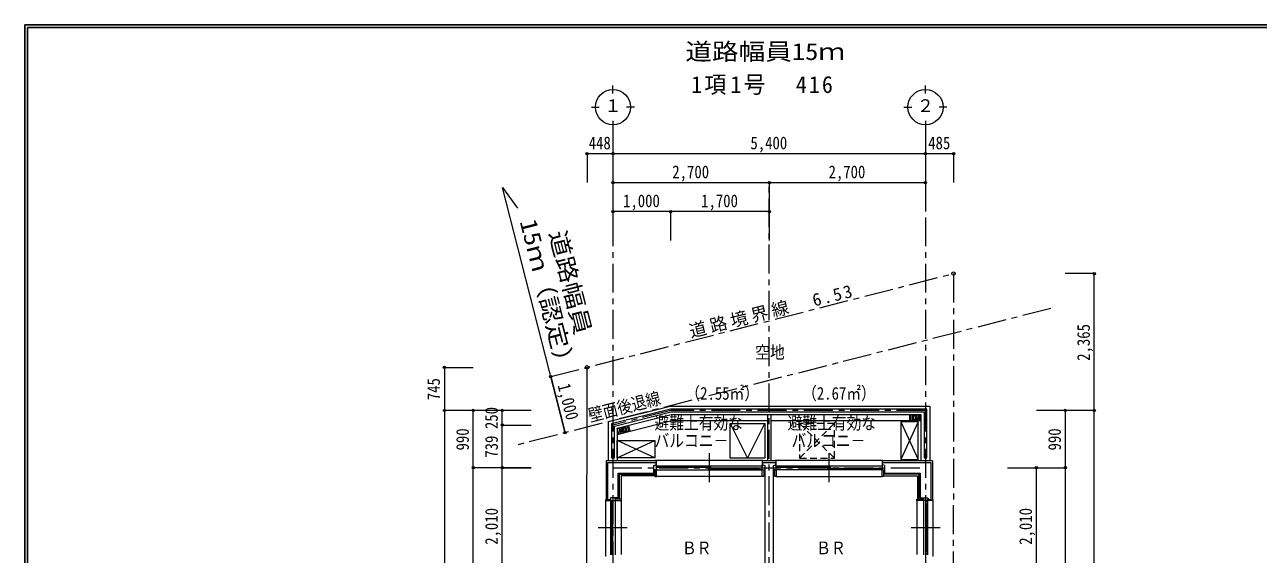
# Model space of a CAD drawing. Units: millimetres at full size; details may follow other scales. Extents: x -443943 to 462275, y -43546 to 79452.
# Drawn here: x -223746 to -202428, y 7125 to 16273 of the extents above; entities that cross this region are included whole.
import ezdxf
from ezdxf.enums import TextEntityAlignment as Align

# ---------------------------------------------------------------- set-up
doc = ezdxf.new("R2010")
doc.units = ezdxf.units.MM
doc.header["$LTSCALE"] = 100
doc.header["$PDMODE"] = 32
doc.header["$PDSIZE"] = 40
for name, pattern in [('CHAIN1', [8, 5, -1, 1, -1]), ('DASHED1', [1.8, 1.2, -0.6]), ('DASHED2', [3, 2, -1])]:
    doc.linetypes.add(name, pattern=pattern)
doc.layers.add('4-0_仕上', color=7, linetype='Continuous', lineweight=15)
doc.layers.add('4-1_通り芯', color=4, linetype='Continuous', lineweight=9)
doc.styles.add('ＭＳ ゴシック', font='')
doc.styles.get('ＭＳ ゴシック').set_extended_font_data('MS Gothic')

msp = doc.modelspace()

# ---------------------------------------------------------------- linework, layer by layer
at = {"layer": '4-0_仕上'}
msp.add_line((-214042.5, -6963.1), (-214028.2, 10354.2), dxfattribs=at)
at = {"layer": '4-1_通り芯', "color": 5, "lineweight": 30}
for p, q in [((-223746.1, 16273.1), (-168346.1, 16273.1)), ((-223746.1, -23080.8), (-223746.1, 16273.1)), ((-223696.1, 16223.1), (-168396.1, 16223.1)), ((-223696.1, -23030.8), (-223696.1, 16223.1))]:
    msp.add_line(p, q, dxfattribs=at)
at = {"layer": '4-1_通り芯', "color": 7, "lineweight": 15}
for p, q in [((-213580, 15085), (-213580, 15220)), ((-208180, 15085), (-208180, 15220)), ((-213953.9, 14848.7), (-213816.2, 14848.7)), ((-213208.7, 14848.7), (-213343.7, 14848.7)), ((-208553.9, 14848.7), (-208416.2, 14848.7)), ((-207808.7, 14848.7), (-207943.7, 14848.7)), ((-213580, 14612.5), (-213580, 14477.5)), ((-208180, 14612.5), (-208180, 14477.5)), ((-207695.3, 14045), (-214028.2, 14045)), ((-214028.2, 14045), (-214028.2, 13545)), ((-213580, 14045), (-213580, 12545)), ((-208180, 14045), (-208180, 13045)), ((-207695.3, 14045), (-207695.3, 13545)), ((-213580, 13545), (-208180, 13545)), ((-210880, 13545), (-210880, 12545)), ((-210880, 13045), (-213580, 13045)), ((-212582.5, 12545), (-212582.5, 13045)), ((-205263.7, 11974.1), (-205763.7, 11974.1)), ((-205263.7, -6963.1), (-205263.7, 11974.1)), ((-216494.2, 10354.2), (-216494.2, -6963.1)), ((-216494.2, 10354.2), (-215994.2, 10354.2)), ((-214654.8, 10193.9), (-214407, 9225.1)), ((-214994.2, 9609.1), (-216494.2, 9609.1)), ((-215994.2, -6100.9), (-215994.2, 9609.1)), ((-215494.2, -6100.9), (-215494.2, 9609.1)), ((-205263.7, 9609.1), (-206263.7, 9609.1)), ((-205763.7, 9609.1), (-205763.7, -6100.9)), ((-213655, 8739.1), (-213655, 9416.3)), ((-210905, 8739.1), (-210905, 9534.1)), ((-210855, 9534.1), (-210855, 8739.1)), ((-215494.2, 9357.9), (-214994.2, 9357.9)), ((-211555, 9064), (-211555, 9079)), ((-212840, 8669.1), (-212830, 8669.1)), ((-208930, 8739.1), (-208930, 8669.1)), ((-208060, 8739.1), (-208930, 8739.1)), ((-208920, 8669.1), (-208930, 8669.1)), ((-206763.7, 8619.1), (-205763.7, 8619.1)), ((-206263.7, -6100.9), (-206263.7, 8619.1)), ((-210975, 8479.1), (-210955, 8479.1)), ((-210785, 8479.1), (-210805, 8479.1)), ((-213630, 8064.1), (-213630, 8054.1)), ((-208130, 8064.1), (-208130, 8054.1))]:
    msp.add_line(p, q, dxfattribs=at)
at = {"layer": '4-1_通り芯', "linetype": 'CHAIN1'}
for p, q in [((-213580, 14545), (-213580, -6100.9)), ((-208180, 14545), (-208180, -4050.9)), ((-214654.8, 10193.9), (-207695.3, 11974.1)), ((-207695.3, 11974.1), (-207711.8, -6963.1)), ((-213580, 8619.1), (-208180, 8619.1))]:
    msp.add_line(p, q, dxfattribs=at)
at = {"layer": '4-1_通り芯', "color": 2, "linetype": 'CHAIN1', "lineweight": 15}
msp.add_line((-206015.9, 11371.4), (-215246.3, 9010.4), dxfattribs=at)
at = {"layer": '4-1_通り芯'}
for p, q in [((-210855, 9434.1), (-208255, 9434.1)), ((-208305, 9411.6), (-208605, 8761.6)), ((-208605, 9411.6), (-208305, 8761.6)), ((-213505, 8789.1), (-212855, 9089.1)), ((-212855, 8789.1), (-213505, 9089.1)), ((-211915, 8369.1), (-211915, 8869.1)), ((-209845, 8369.1), (-209845, 8869.1)), ((-212855, 8584.1), (-212875, 8584.1)), ((-212840, 8669.1), (-212840, 8649.1)), ((-212840, 8654.1), (-210990, 8654.1)), ((-212840, 8589.1), (-212840, 8584.1)), ((-212830, 8584.1), (-212830, 8669.1)), ((-212815, 8649.1), (-212815, 8654.1)), ((-212815, 8584.1), (-212815, 8589.1)), ((-212772.5, 8646.6), (-212772.5, 8623.6)), ((-211935, 8635.1), (-212772.5, 8635.1)), ((-211935, 8646.6), (-211935, 8623.6)), ((-211895, 8614.6), (-211895, 8591.6)), ((-211057.5, 8603.1), (-211895, 8603.1)), ((-211057.5, 8614.6), (-211057.5, 8591.6)), ((-211015, 8649.1), (-211015, 8654.1)), ((-211015, 8584.1), (-211015, 8589.1)), ((-211000, 8584.1), (-211000, 8669.1)), ((-210990, 8649.1), (-210990, 8669.1)), ((-210975, 8584.1), (-210955, 8584.1)), ((-210785, 8584.1), (-210805, 8584.1)), ((-210770, 8669.1), (-210770, 8649.1)), ((-210770, 8654.1), (-208920, 8654.1)), ((-210770, 8584.1), (-210770, 8589.1)), ((-208920, 8584.1), (-210770, 8584.1)), ((-210760, 8584.1), (-210760, 8669.1)), ((-210745, 8649.1), (-210745, 8654.1)), ((-210745, 8584.1), (-210745, 8589.1)), ((-210702.5, 8623.6), (-210702.5, 8646.6)), ((-209865, 8635.1), (-210702.5, 8635.1)), ((-209865, 8623.6), (-209865, 8646.6)), ((-209825, 8614.6), (-209825, 8591.6)), ((-208987.5, 8603.1), (-209825, 8603.1)), ((-208987.5, 8614.6), (-208987.5, 8591.6)), ((-208945, 8654.1), (-208945, 8649.1)), ((-208945, 8584.1), (-208945, 8589.1)), ((-208930, 8669.1), (-208930, 8584.1)), ((-208920, 8649.1), (-208920, 8669.1)), ((-208920, 8589.1), (-208920, 8584.1)), ((-208905, 8584.1), (-208885, 8584.1)), ((-211000, 8469.1), (-212830, 8469.1)), ((-210955, 8509.1), (-210975, 8509.1)), ((-210805, 8509.1), (-210785, 8509.1)), ((-210760, 8469.1), (-208930, 8469.1)), ((-213610, 8064.1), (-213630, 8064.1)), ((-213630, 8054.1), (-213545, 8054.1)), ((-213615, 7114.1), (-213615, 8064.1)), ((-213584.5, 7996.6), (-213607.5, 7996.6)), ((-213596, 7181.6), (-213596, 7996.6)), ((-213550, 8064.1), (-213545, 8064.1)), ((-213545, 8039.1), (-213550, 8039.1)), ((-213545, 8079.1), (-213545, 8099.1)), ((-213545, 8064.1), (-213545, 7114.1)), ((-213430, 7124.1), (-213430, 8054.1)), ((-208330, 8054.1), (-208330, 7124.1)), ((-208215, 8079.1), (-208215, 8099.1)), ((-208215, 8064.1), (-208215, 7114.1)), ((-208210, 8064.1), (-208215, 8064.1)), ((-208130, 8054.1), (-208215, 8054.1)), ((-208215, 8039.1), (-208210, 8039.1)), ((-208175.5, 7996.6), (-208152.5, 7996.6)), ((-208164, 7996.6), (-208164, 7181.6)), ((-208130, 8064.1), (-208150, 8064.1)), ((-208145, 8064.1), (-208145, 7114.1)), ((-213835, 7589.1), (-213335, 7589.1)), ((-208425, 7589.1), (-207925, 7589.1)), ((-213584.5, 7181.6), (-213607.5, 7181.6)), ((-213545, 7139.1), (-213550, 7139.1)), ((-208215, 7139.1), (-208210, 7139.1)), ((-208175.5, 7181.6), (-208152.5, 7181.6))]:
    msp.add_line(p, q, dxfattribs=at)
at = {"layer": '4-1_通り芯', "color": 2, "linetype": 'DASHED1', "lineweight": 15}
for p, q in [((-209755, 8786.6), (-210355, 9386.6)), ((-210355, 8786.6), (-209755, 9386.6))]:
    msp.add_line(p, q, dxfattribs=at)
at = {"layer": '4-1_通り芯', "color": 2, "lineweight": 15}
for p, q in [((-208430, 9434.5), (-208430, 9534.5)), ((-208405, 9534.5), (-208405, 9434.5)), ((-208380, 9434.5), (-208380, 9534.5)), ((-208355, 9534.5), (-208355, 9434.5)), ((-208330, 9434.5), (-208330, 9534.5)), ((-208305, 9534.5), (-208305, 9434.5)), ((-208280, 9434.5), (-208280, 9534.5)), ((-213480.7, 9305.5), (-213456.3, 9208.6)), ((-213432, 9214.7), (-213456.5, 9311.6)), ((-213432.2, 9317.7), (-213407.8, 9220.8)), ((-213383.6, 9226.9), (-213408, 9323.9)), ((-213383.7, 9330), (-213359.3, 9233)), ((-213335.1, 9239.1), (-213359.5, 9336.1)), ((-213335.2, 9342.2), (-213310.8, 9245.2))]:
    msp.add_line(p, q, dxfattribs=at)
at = {"layer": '4-1_通り芯'}
for points in [[(-214407, 9225.1), (-215489.8, 13458.3), (-215232.8, 13106.1)], [(-213505, 9196.3), (-212560.8, 9434.1), (-210905, 9434.1)], [(-212855, 8739.1), (-212855, 8749.1), (-210990, 8749.1), (-210990, 8739.1)], [(-210785, 8739.1), (-210785, 8749.1), (-208920, 8749.1), (-208920, 8739.1)], [(-212840, 8584.1), (-210990, 8584.1), (-210990, 8589.1)], [(-213470, 8079.1), (-213470, 8509.1), (-212855, 8509.1)], [(-208290, 8079.1), (-208290, 8509.1), (-208905, 8509.1)], [(-213700, 8064.1), (-213710, 8064.1), (-213710, 7099.1), (-213700, 7099.1)], [(-208060, 7099.1), (-208050, 7099.1), (-208050, 8064.1), (-208060, 8064.1)]]:
    msp.add_lwpolyline(points, dxfattribs=at)
at = {"layer": '4-1_通り芯', "linetype": 'CHAIN1'}
for points in [[(-210007, 1573.6), (-210880, 1573.6), (-210880, 13545)], [(-208180, 9609.1), (-212582.5, 9609.1), (-213580, 9357.9)]]:
    msp.add_lwpolyline(points, dxfattribs=at)
at = {"layer": '4-1_通り芯', "color": 7, "lineweight": 15}
for points in [[(-213655, 9416.3), (-212591.8, 9684.1), (-208105, 9684.1), (-208105, 8739.1)], [(-208255, 8739.1), (-208255, 9534.1), (-212573.2, 9534.1), (-213505, 9299.4), (-213505, 8739.1)], [(-215494.2, 8619.1), (-214994.2, 8619.1), (-215994.2, 8619.1)], [(-212830, 8669.1), (-212830, 8739.1), (-213700, 8739.1), (-213700, 8054.1), (-213630, 8054.1)], [(-210770, 8669.1), (-210760, 8669.1), (-210760, 8739.1), (-211000, 8739.1), (-211000, 8669.1), (-210990, 8669.1)], [(-208060, 8739.1), (-208060, 8054.1), (-208130, 8054.1)], [(-212855, 8479.1), (-213440, 8479.1), (-213440, 8079.1)], [(-208905, 8479.1), (-208320, 8479.1), (-208320, 8079.1)]]:
    msp.add_lwpolyline(points, dxfattribs=at)
at = {"layer": '4-1_通り芯'}
for points in [[(-208155, 9634.1), (-212585.6, 9634.1), (-213605, 9377.4), (-213605, 8789.1), (-213555, 8789.1), (-213555, 9338.4), (-212579.4, 9584.1), (-208205, 9584.1), (-208205, 8789.1), (-208155, 8789.1)], [(-208305, 9411.6), (-208605, 9411.6), (-208605, 8761.6), (-208305, 8761.6)], [(-213505, 8789.1), (-213505, 9089.1), (-212855, 9089.1), (-212855, 8789.1)], [(-212827, 8623.6), (-212827, 8646.6), (-211895, 8646.6), (-211895, 8623.6)], [(-211935, 8614.6), (-211935, 8591.6), (-211003, 8591.6), (-211003, 8614.6)], [(-210757, 8646.6), (-209825, 8646.6), (-209825, 8623.6), (-210757, 8623.6)], [(-208933, 8591.6), (-209865, 8591.6), (-209865, 8614.6), (-208933, 8614.6)], [(-213607.5, 7127.1), (-213584.5, 7127.1), (-213584.5, 8051.1), (-213607.5, 8051.1)], [(-208152.5, 7127.1), (-208175.5, 7127.1), (-208175.5, 8051.1), (-208152.5, 8051.1)]]:
    msp.add_lwpolyline(points, close=True, dxfattribs=at)
at = {"layer": '4-1_通り芯', "color": 2, "lineweight": 15}
for points in [[(-210955, 8786.6), (-211555, 8786.6), (-211555, 9386.6), (-210955, 9386.6)], [(-208255, 9434.5), (-208255, 9534.5), (-208455, 9534.5), (-208455, 9434.5)], [(-213505, 9299.4), (-213311, 9348.3), (-213286.6, 9251.3), (-213480.5, 9202.5)]]:
    msp.add_lwpolyline(points, close=True, dxfattribs=at)
msp.add_lwpolyline([(-211555, 9386.6), (-211255, 8786.6), (-210955, 9386.6)], dxfattribs=at)
at = {"layer": '4-1_通り芯', "color": 2, "linetype": 'DASHED1', "lineweight": 15}
msp.add_lwpolyline([(-209755, 8786.6), (-209755, 9386.6), (-210355, 9386.6), (-210355, 8786.6)], close=True, dxfattribs=at)
at = {"layer": '4-1_通り芯', "color": 3, "lineweight": 20}
for points in [[(-213630, 8064.1), (-213670, 8064.1), (-213670, 8709.1), (-212840, 8709.1), (-212840, 8669.1)], [(-213490, 8099.1), (-213490, 8529.1), (-212875, 8529.1), (-212875, 8659.7), (-212840, 8669.1)], [(-210990, 8669.1), (-210990, 8709.1), (-210770, 8709.1), (-210770, 8669.1)], [(-210990, 8669.1), (-210955, 8659.7), (-210955, 1691.1)], [(-210805, 1541.1), (-210805, 8659.7), (-210770, 8669.1)], [(-208920, 8669.1), (-208920, 8709.1), (-208090, 8709.1), (-208090, 8064.1), (-208130, 8064.1)], [(-208885, 8529.1), (-208885, 8659.7), (-208920, 8669.1)], [(-208885, 8529.1), (-208270, 8529.1), (-208270, 8099.1), (-208139.3, 8099.1), (-208130, 8064.1)], [(-213490, 8099.1), (-213620.6, 8099.1), (-213630, 8064.1)]]:
    msp.add_lwpolyline(points, dxfattribs=at)
at = {"layer": '4-1_通り芯', "color": 7, "lineweight": 15}
for points in [[(-212830, 8584.1), (-212855, 8584.1), (-212855, 8469.1), (-212830, 8469.1)], [(-211000, 8584.1), (-210975, 8584.1), (-210975, 8469.1), (-211000, 8469.1)], [(-210760, 8584.1), (-210760, 8469.1), (-210785, 8469.1), (-210785, 8584.1)], [(-208930, 8584.1), (-208905, 8584.1), (-208905, 8469.1), (-208930, 8469.1)], [(-213545, 8054.1), (-213430, 8054.1), (-213430, 8079.1), (-213545, 8079.1)], [(-208215, 8054.1), (-208330, 8054.1), (-208330, 8079.1), (-208215, 8079.1)]]:
    msp.add_lwpolyline(points, close=True, dxfattribs=at)
for centre in [(-213580, 14848.7), (-208180, 14848.7)]:
    msp.add_circle(centre, 303.8, dxfattribs=at)
at = {"layer": '4-1_通り芯'}
for centre in [(-207695.3, 11974.1), (-214028.2, 10354.2)]:
    msp.add_circle(centre, 30, dxfattribs=at)
at = {"layer": '4-1_通り芯', "color": 2, "linetype": 'DASHED2', "lineweight": 15}
for centre in [(-208355, 9484.5), (-213395.8, 9275.4)]:
    msp.add_circle(centre, 37.5, dxfattribs=at)
at = {"layer": '4-1_通り芯', "color": 7}
for p in [(-214028.2, 14045), (-213580, 14045), (-208180, 14045), (-207695.3, 14045), (-213580, 13545), (-210880, 13545), (-208180, 13545), (-213580, 13045), (-212582.5, 13045), (-210880, 13045), (-205263.7, 11974.1), (-216494.2, 10354.2), (-214654.8, 10193.9), (-216494.2, 9609.1), (-215994.2, 9609.1), (-215494.2, 9609.1), (-205763.7, 9609.1), (-205263.7, 9609.1), (-215494.2, 9357.9), (-214407, 9225.1), (-215994.2, 8619.1), (-215494.2, 8619.1), (-215494.2, 8619.1), (-206263.7, 8619.1), (-205763.7, 8619.1)]:
    msp.add_point(p, dxfattribs=at)
at = {"layer": '4-1_通り芯'}
for p in [(-214654.8, 10193.9), (-214407, 9225.1)]:
    msp.add_point(p, dxfattribs=at)

# ---------------------------------------------------------------- texts
at = {"layer": '4-1_通り芯', "color": 2, "style": 'ＭＳ ゴシック', "width": 1.15}
msp.add_text('道路幅員15ｍ', height=293.3, dxfattribs=at).set_placement((-212329.2, 15574.3), align=Align.BOTTOM_LEFT)
at = {"layer": '4-1_通り芯', "color": 7, "style": 'ＭＳ ゴシック'}
for s, p in [('１', (-213730, 14698.7)), ('２', (-208330, 14698.7))]:
    msp.add_text(s, height=219.9, dxfattribs=at).set_placement(p, align=Align.BOTTOM_LEFT)
at = {"layer": '4-1_通り芯', "color": 7, "style": 'ＭＳ ゴシック', "width": 0.85}
for s, p in [('448', (-213999.1, 14055)), ('5,400', (-211205, 14055)), ('485', (-208132.6, 14055)), ('2,700', (-212555, 13555)), ('2,700', (-209855, 13555)), ('1,000', (-213406.3, 13055)), ('1,700', (-212056.3, 13055)), ('空地', (-211122.2, 10439)), ('（2.55㎡）', (-212328.5, 9729.6)), ('（2.67㎡）', (-210311.9, 9729.6)), ('避難上有効な', (-212862.4, 9217.3)), ('避難上有効な', (-210562.3, 9217.3)), ('バルコニ－', (-212862.4, 8913)), ('バルコニ－', (-210495, 8913)), ('ＢＲ', (-212388.5, 7059.4)), ('ＢＲ', (-210068.2, 7059.4))]:
    msp.add_text(s, height=219.9, dxfattribs=at).set_placement(p, align=Align.BOTTOM_LEFT)
at = {"layer": '4-1_通り芯', "color": 2, "style": 'ＭＳ ゴシック', "width": 1.15}
for s, p in [('15ｍ（認定）', (-215277.8, 12851.5)), ('道路幅員', (-214769.6, 12655.4))]:
    msp.add_text(s, height=293.3, rotation=284.348, dxfattribs=at).set_placement(p, align=Align.BOTTOM_LEFT)
at = {"layer": '4-1_通り芯', "color": 7, "style": 'ＭＳ ゴシック', "width": 0.85}
for s, rotation, p in [('2,365', 90, (-205273.7, 10466.6)), ('745', 90, (-216504.2, 9786.6)), ('1,000', 284.348, (-214601.7, 10026.8)), ('壁面後退線', 14.348, (-213956.1, 9346)), ('250', 90, (-215504.2, 9288.5)), ('990', 90, (-216004.2, 8919.1)), ('990', 90, (-205773.7, 8919.1)), ('739', 90, (-215504.2, 8793.5)), ('2,010', 90, (-215504.2, 7289.1)), ('2,010', 90, (-206273.7, 7289.1))]:
    msp.add_text(s, height=219.9, rotation=rotation, dxfattribs=at).set_placement(p, align=Align.BOTTOM_LEFT)
at = {"layer": '4-1_通り芯', "color": 2, "insert": (-212229.2, 15060.2), "char_height": 293.3, "attachment_point": 7, "style": 'ＭＳ ゴシック'}
msp.add_mtext('\\T1.19;\\W0.95;1項1号\u3000416', dxfattribs=at)
at = {"layer": '4-1_通り芯', "color": 7, "insert": (-212225.6, 10841.6), "char_height": 219.9, "attachment_point": 7, "rotation": 14.135, "style": 'ＭＳ ゴシック'}
msp.add_mtext('\\T1.22;道路境界線\u30006.53', dxfattribs=at)

doc.saveas('drawing.dxf')
